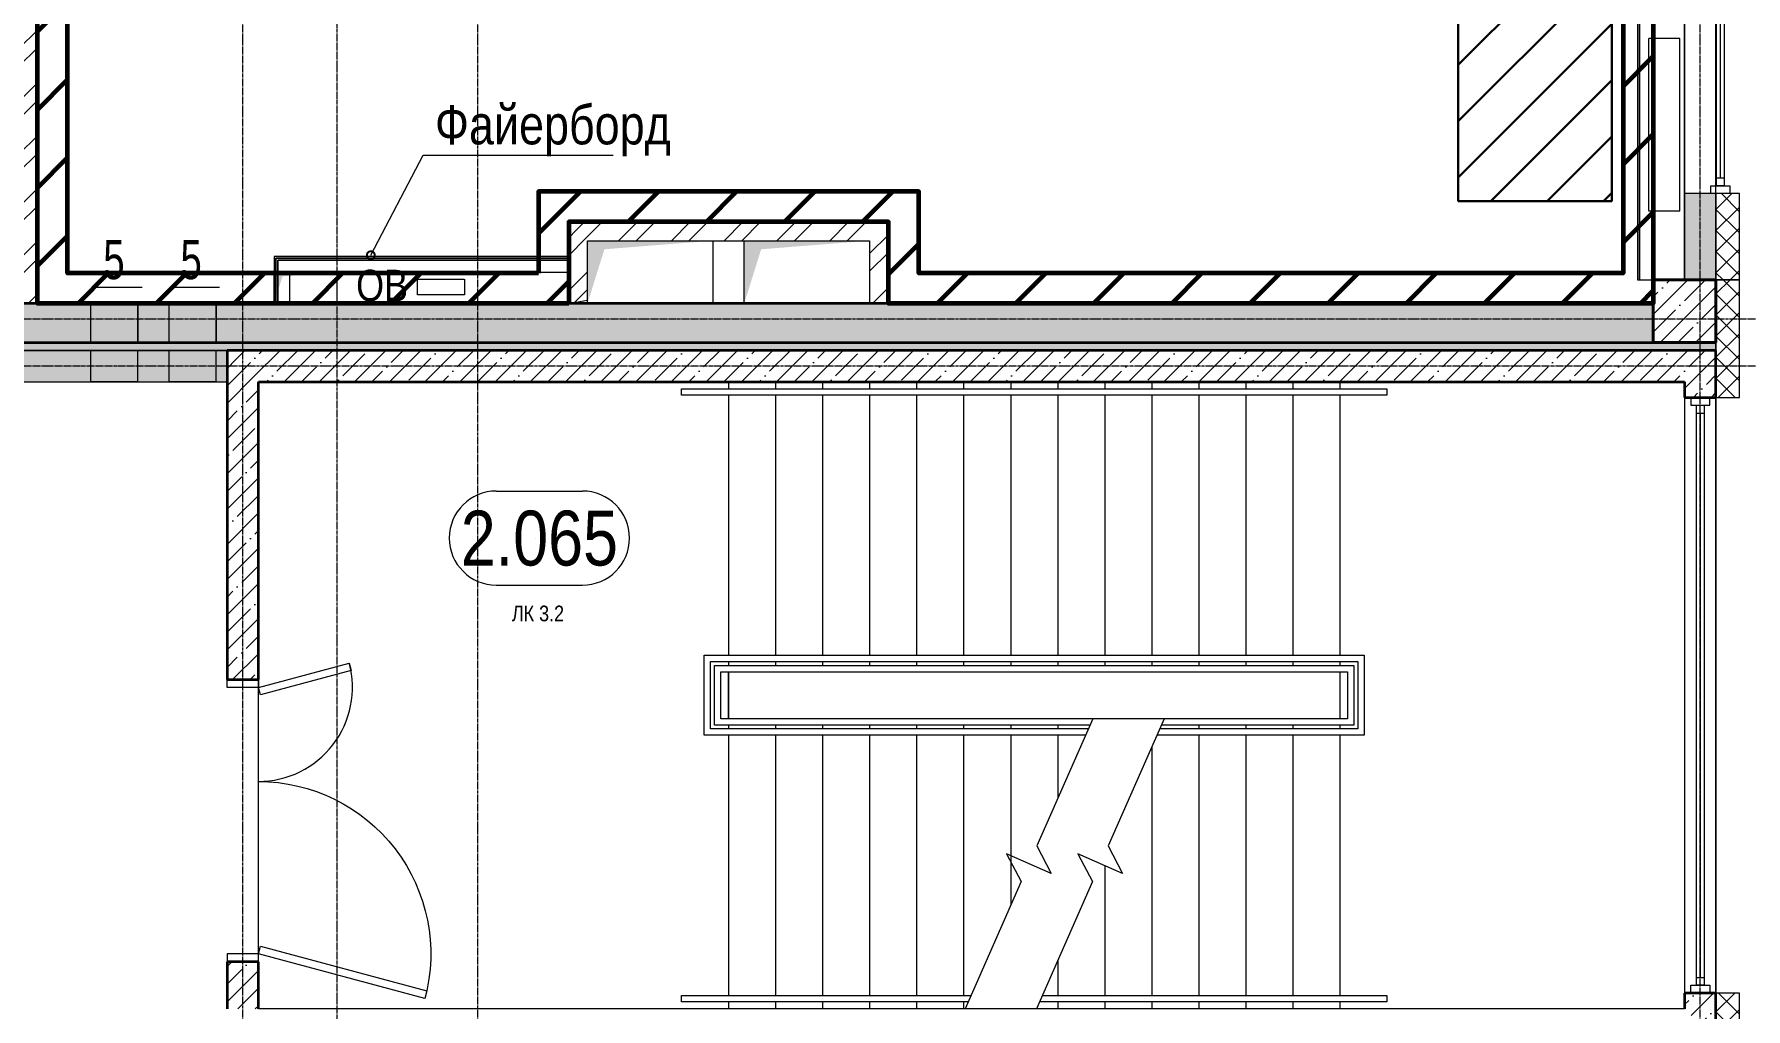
# Model space of a CAD drawing. Header units: millimetres. Extents: x -231292 to 573618, y -153144 to 564035.
# Drawn here: x 112853 to 123773, y 109630 to 115847 of the extents above; entities that cross this region are included whole.
import ezdxf
from ezdxf import colors
from ezdxf.entities.mleader import LeaderData, LeaderLine
from ezdxf.enums import TextEntityAlignment as Align
from ezdxf.math import Vec2, Vec3

# ---------------------------------------------------------------- set-up
doc = ezdxf.new("R2010")
doc.units = ezdxf.units.MM
doc.linetypes.add('CENTER2', pattern=[28.575, 19.05, -3.175, 3.175, -3.175])
doc.linetypes.add('HIDDEN2', pattern=[4.7625, 3.175, -1.5875])
doc.layers.get('0').update_dxf_attribs({"color": 250})
doc.layers.get('Defpoints').update_dxf_attribs({"color": 250})
for name, color, linetype, lineweight in [('10.1) Шпакл. Блок 5 8 вып', 3, 'Continuous', 60), ('10.3) строит. леса', 20, 'Continuous', 30), ('A-Wall-Open', 250, 'Continuous', 5), ('A-Wall_Материал_Газоблок_Контур', 250, 'Continuous', 0), ('АР_Area', 250, 'Continuous', 5), ('АР_Двери', 250, 'Continuous', 9), ('АР_Колонны', 250, 'Continuous', 35), ('АР_Окна', 250, 'Continuous', 5), ('АР_Отв. марка', 250, 'Continuous', 9), ('АР_Отопительные приборы', 250, 'HIDDEN2', 0), ('АР_Стены ЖБ', 250, 'Continuous', 35), ('АР_Стены кирпич', 250, 'Continuous', 20), ('АР_Стены ПЕНОблок', 250, 'Continuous', 20), ('АР_Стены_дефшов', 250, 'Continuous', 0), ('АР_Утеплитель', 250, 'Continuous', 0), ('АР_Ф_ЛК', 250, 'Continuous', 5), ('АР_Штриховка', 250, 'Continuous', 0), ('Зашивка радиаторов тип 2 (файерборд 2 слоя_керамогранит)', 250, 'Continuous', 0), ('Зашивка радиаторов тип 2.1 (файерборд 2 слоя_экран)', 250, 'Continuous', 0), ('КМ_Фахверки', 250, 'Continuous', 80), ('ОВ_Отопление', 250, 'Continuous', 0), ('ОВ_Шахты', 250, 'Continuous', 5), ('Размеры зашивки ГКЛ', 250, 'Continuous', 0), ('РД_Оси_100', 250, 'Continuous', 0), ('ЭОМ_отверстия', 250, 'Continuous', 5)]:
    doc.layers.add(name, color=color, linetype=linetype, lineweight=lineweight)
doc.layers.add('АР_Делит', color=250, linetype='Continuous', lineweight=0, plot=False)
doc.layers.add('РД_Витраж_проем', color=250, linetype='Continuous', lineweight=0, plot=False)
doc.styles.add('Arial0', font='arial.ttf')
doc.styles.add('style1', font='ARIALN.TTF')
pattern_1 = [(45, (8883.4, 13229.69), (-112.2532, 112.2532), []), (45, (8995.66, 13229.69), (-112.2532, 112.2532), [198.4375, -39.6875, 0, -39.6875])]
pattern_2 = [(45, (8883.4, 13229.69), (-112.2532, 112.2532), []), (45, (8995.66, 13229.69), (-112.2532, 112.2532), [198.4375, -39.6875, 0, -39.6875])]

# ---------------------------------------------------------------- blocks, each defined once
blk = doc.blocks.new('СОШ_2200_АР_ОСИ_М100_28.05.24')
at = {"layer": 'РД_Оси_100', "linetype": 'CENTER2'}
blk.add_line((114600, -6155), (114600, 139938.679), dxfattribs=at)
for points in [[(105300, -6155), (105300, 139938.679)], [(105900, 139938.679), (105900, -6155)], [(106800, -6155), (106800, 139938.679)], [(119910, 100950), (119410, 100800), (-5454.958, 100800), (-5954.958, 100950)], [(119910, 100350), (119410, 100500), (-5454.958, 100500), (-5954.958, 100350)]]:
    blk.add_lwpolyline(points, dxfattribs=at)
blk = doc.blocks.new('ЛК_4000х9100_2эт')
at = {"color": 5}
for points in [[(6900, 3915), (2700, 3915), (2700, 3955), (7200, 3955), (7200, 3915), (6900, 3915)], [(4529, 45), (2700, 45), (2700, 85), (4546, 85)], [(5001, 85), (7200, 85), (7200, 45), (4983, 45)]]:
    blk.add_lwpolyline(points, dxfattribs=at)
at = {"layer": 'АР_Делит'}
blk.add_lwpolyline([(0, 4000), (9100, 4000), (9100, 0), (0, 0)], close=True, dxfattribs=at)
at = {"layer": 'АР_Ф_ЛК', "color": 5}
for p, q in [((3000, 4000), (3000, 3955)), ((3300, 4000), (3300, 3955)), ((3600, 4000), (3600, 3955)), ((3900, 4000), (3900, 3955)), ((4200, 4000), (4200, 3955)), ((4500, 4000), (4500, 3955)), ((4800, 4000), (4800, 3955)), ((5100, 4000), (5100, 3955)), ((5400, 4000), (5400, 3955)), ((5700, 4000), (5700, 3955)), ((6000, 4000), (6000, 3955)), ((6300, 4000), (6300, 3955)), ((6600, 4000), (6600, 3955)), ((6900, 4000), (6900, 3955)), ((3000, 3915), (3000, 2255)), ((3300, 3915), (3300, 2255)), ((3600, 3915), (3600, 2255)), ((3900, 3915), (3900, 2255)), ((4200, 3915), (4200, 2255)), ((4500, 3915), (4500, 2255)), ((4800, 3915), (4800, 2255)), ((5100, 3915), (5100, 2255)), ((5400, 3915), (5400, 2255)), ((5700, 3915), (5700, 2255)), ((6000, 3915), (6000, 2255)), ((6300, 3915), (6300, 2255)), ((6600, 3915), (6600, 2255)), ((6900, 3915), (6900, 2255)), ((3000, 2215), (3000, 2190)), ((3300, 2215), (3300, 2190)), ((3600, 2215), (3600, 2190)), ((3900, 2215), (3900, 2190)), ((4200, 2215), (4200, 2190)), ((4500, 2215), (4500, 2190)), ((4800, 2215), (4800, 2190)), ((5100, 2215), (5100, 2190)), ((5400, 2215), (5400, 2190)), ((5700, 2215), (5700, 2190)), ((6000, 2215), (6000, 2190)), ((6300, 2215), (6300, 2190)), ((6600, 2215), (6600, 2190)), ((6900, 2215), (6900, 2190)), ((3000, 2150), (3000, 1850)), ((6900, 2150), (6900, 1850)), ((3000, 1810), (3000, 1785)), ((3300, 1810), (3300, 1785)), ((3600, 1810), (3600, 1785)), ((3900, 1810), (3900, 1785)), ((4200, 1810), (4200, 1785)), ((4500, 1810), (4500, 1785)), ((4800, 1810), (4800, 1785)), ((5100, 1810), (5100, 1785)), ((6000, 1810), (6000, 1785)), ((6300, 1810), (6300, 1785)), ((6600, 1810), (6600, 1785)), ((6900, 1810), (6900, 1785)), ((3000, 1745), (3000, 85)), ((3300, 1745), (3300, 85)), ((3600, 1745), (3600, 85)), ((3900, 1745), (3900, 85)), ((4200, 1745), (4200, 85)), ((4500, 1745), (4500, 85)), ((4800, 1745), (4800, 661)), ((5100, 1745), (5100, 1341)), ((5700, 1671), (5700, 85)), ((6000, 1745), (6000, 85)), ((6300, 1745), (6300, 85)), ((6600, 1745), (6600, 85)), ((6900, 1745), (6900, 85)), ((5400, 912), (5400, 85)), ((5100, 309), (5100, 85)), ((3000, 45), (3000, 0)), ((3300, 45), (3300, 0)), ((3600, 45), (3600, 0)), ((3900, 45), (3900, 0)), ((4200, 45), (4200, 0)), ((4500, 45), (4500, 0)), ((5100, 45), (5100, 0)), ((5400, 45), (5400, 0)), ((5700, 45), (5700, 0)), ((6000, 45), (6000, 0)), ((6300, 45), (6300, 0)), ((6600, 45), (6600, 0)), ((6900, 45), (6900, 0))]:
    blk.add_line(p, q, dxfattribs=at)
at = {"layer": 'АР_Ф_ЛК'}
for points in [[(6900, 3085, 0, 150, 0), (6434, 3085, 0, 0, 0), (3000, 3085, 0, 0, 0)], [(3000, 915, 0, 150, 0), (3466, 915, 0, 0, 0), (4800, 915, 0, 0, 0)], [(5522, 915, 0, 150, 0), (5988, 915, 0, 0, 0), (6900, 915, 0, 0, 0)]]:
    blk.add_lwpolyline(points, format="xyseb", dxfattribs=at)
at = {"layer": 'АР_Ф_ЛК', "color": 5}
for points in [[(5278, 1745), (2845, 1745), (2845, 2255), (7055, 2255), (7055, 1745), (5733, 1745)], [(5296, 1785), (2885, 1785), (2885, 2215), (7015, 2215), (7015, 1785), (5750, 1785)], [(5307, 1810), (2910, 1810), (2910, 2190), (6990, 2190), (6990, 1810), (5761, 1810)]]:
    blk.add_lwpolyline(points, dxfattribs=at)
for points in [[(2950, 2150), (6950, 2150), (6950, 1850), (2950, 1850)], [(3000, 2150), (6900, 2150), (6900, 1850), (3000, 1850)]]:
    blk.add_lwpolyline(points, close=True, dxfattribs=at)
at = {"layer": 'АР_Ф_ЛК', "lineweight": 0}
for points in [[(5324, 1850), (4967, 1039), (5059, 862), (4773, 988), (4866, 811), (4509, 0)], [(5779, 1850), (5422, 1039), (5514, 862), (5228, 988), (5321, 811), (4964, 0)]]:
    blk.add_lwpolyline(points, dxfattribs=at)
blk = doc.blocks.new('otv')
at = {"linetype": 'Continuous'}
blk.add_lwpolyline([(0, -1), (0, 0), (1, 0), (1, -1)], close=True, dxfattribs=at)
blk.add_solid([(0, -1), (0, 0), (0.135, -0.137), (1, 0)], dxfattribs=at)
blk = doc.blocks.new('_DotSmall')
at = {"color": 0, "linetype": 'ByBlock', "const_width": 0.5}
blk.add_lwpolyline([(-0.0625, 0, 1), (0.0625, 0, 1)], format="xyb", close=True, dxfattribs=at)
blk = doc.blocks.new('MOK-МаркаПом_овал_ареал')
for p, q in [((-2.75, 3), (2.75, 3)), ((-2.75, -3), (2.75, -3))]:
    blk.add_line(p, q)
for centre, radius, start, end in [((-2.75, 0), 3, 90, 270), ((2.75, 0), 3, 270, 90), ((-3.75, 0), 3.5, 0, 0.001)]:
    blk.add_arc(centre, radius, start, end)
at = {"color": 0, "style": 'style1'}
blk.add_attdef('АР-ПОМЕЩЕНИЕ:НОМЕР', text='', height=3.5, dxfattribs=at).set_placement((0, 0), align=Align.MIDDLE)
at = {"layer": 'Defpoints', "color": 2, "style": 'style1'}
blk.add_attdef('АР-ПОМЕЩЕНИЕ:НАИМЕНОВАНИЕ', text='', height=1, dxfattribs=at).set_placement((-0.09, -4.81), align=Align.MIDDLE)
blk = doc.blocks.new('MOK-МаркаПроема инж.')
blk.add_line((-1.33, -1.75), (1.8, -1.75))
at = {"color": 0, "style": 'Arial0', "width": 0.7}
blk.add_attdef('АР-ПРОЕМ:Коробка', text='', height=2.5, dxfattribs=at).set_placement((0, 0), align=Align.MIDDLE)

msp = doc.modelspace()

# ---------------------------------------------------------------- hatches: boundary and pattern name
at = {"layer": '10.1) Шпакл. Блок 5 8 вып'}
h = msp.add_hatch(dxfattribs=at)
h.set_pattern_fill('ANSI31', color=256, scale=111)
h.paths.add_polyline_path([(116070.387, 114322.702), (113066.419, 114322.702), (113066.419, 117036.587), (122990.387, 117036.587), (122990.387, 114322.702), (118496.419, 114322.702), (118496.419, 114842.702), (116070.387, 114842.702)], flags=16)
h.paths.add_polyline_path([(116263.403, 114129.686), (112873.403, 114129.686), (112873.403, 117229.603), (123183.403, 117229.603), (123183.403, 114129.686), (118303.403, 114129.686), (118303.403, 114649.686), (116263.403, 114649.686)])
at = {"layer": '10.3) строит. леса'}
h = msp.add_hatch(dxfattribs=at)
h.set_pattern_fill('ANSI31', color=256, scale=80)
h.set_pattern_definition([(45, (126138.54, 260661.33), (-179.60512, 179.60512), [])])
h.paths.add_polyline_path([(121938.85, 116782.211), (121938.85, 114782.211), (122918.85, 114782.211), (122918.85, 116782.211)])
at = {"layer": 'АР_Штриховка', "linetype": 'Continuous', "lineweight": 0}
h = msp.add_hatch(dxfattribs=at)
h.set_pattern_fill('AR-CONC', color=256, angle=-360, style=0)
h.set_pattern_definition([(50, (8883.4, 13229.69), (182.18467, -15.93909), [19.05, -209.55]), (355, (8883.4, 13229.69), (-35.24342, 191.05685), [15.24, -167.64058]), (100.45144, (8898.58, 13228.36), (146.94125, 175.11775), [16.19, -178.09024]), (46.1842, (8883.4, 13280.49), (271.07904, -42.04233), [28.575, -314.325]), (96.63556, (8906, 13276.98), (237.40413, 247.42612), [24.28502, -267.1356]), (351.18415, (8883.4, 13280.5), (237.40413, 247.42612), [22.85997, -251.45973]), (21, (8908.8, 13267.79), (151.61439, -102.2652), [19.05, -209.55]), (326, (8908.8, 13267.79), (61.80203, 184.18797), [15.24, -167.64]), (71.45144, (8921.44, 13259.26), (213.41642, 81.92277), [16.19, -178.08994]), (37.5, (8883.4, 13229.686), (3.088603, 84.55504), [0, -165.608, 0, -170.18, 0, -168.275]), (7.5, (8883.4, 13229.69), (66.819663, 100.180575), [0, -97.028, 0, -161.798, 0, -64.135]), (327.5, (8826.76, 13229.686), (135.590595, -5.728744), [0, -63.5, 0, -198.12, 0, -262.89]), (317.5, (8801.36, 13229.69), (148.12918, 25.42649), [0, -82.55, 0, -131.572, 0, -186.69])])
h.paths.add_polyline_path([(123583.403, 147629.686), (123383.403, 147629.686), (123383.403, 146829.686), (123583.403, 146829.686)], flags=0)
h.paths.add_polyline_path([(123583.403, 145329.686), (123383.403, 145329.686), (123383.403, 143829.686), (123583.403, 143829.686)], flags=0)
h.paths.add_polyline_path([(123583.403, 142329.686), (123383.403, 142329.686), (123383.403, 140829.686), (123583.403, 140829.686)], flags=0)
h.paths.add_polyline_path([(123583.403, 139329.686), (123383.403, 139329.686), (123383.403, 137829.686), (123583.403, 137829.686)], flags=0)
h.paths.add_polyline_path([(123583.403, 136329.686), (123383.403, 136329.686), (123383.403, 134829.686), (123583.403, 134829.686)], flags=0)
h.paths.add_polyline_path([(123583.403, 133329.686), (123383.403, 133329.686), (123383.403, 131829.686), (123583.403, 131829.686)], flags=0)
h.paths.add_polyline_path([(123583.403, 130329.686), (123383.403, 130329.686), (123383.403, 128829.686), (123583.403, 128829.686)], flags=0)
h.paths.add_polyline_path([(123583.403, 127329.686), (123383.403, 127329.686), (123383.403, 125829.686), (123583.403, 125829.686)], flags=0)
h.paths.add_polyline_path([(123583.403, 124329.686), (123383.403, 124329.686), (123383.403, 122829.686), (123583.403, 122829.686)], flags=0)
h.paths.add_polyline_path([(123583.403, 121329.686), (123383.403, 121329.686), (123383.403, 119829.686), (123583.403, 119829.686)], flags=0)
h.paths.add_polyline_path([(123583.403, 118329.686), (123383.403, 118329.686), (123383.403, 116929.686), (123583.403, 116929.686)], flags=0)
h.paths.add_polyline_path([(123583.403, 114829.686), (123383.403, 114829.686), (123383.403, 114279.686), (123583.403, 114279.686)], flags=0)
h = msp.add_hatch(dxfattribs=at)
h.set_pattern_fill('ANSI37', color=256, scale=30, angle=-360, style=0)
h.set_pattern_definition([(45, (8883.4, 13229.69), (-67.35192, 67.35192), []), (135, (8883.4, 13229.69), (-67.35192, -67.35192), [])])
h.paths.add_polyline_path([(123733.403, 147629.686), (123583.403, 147629.686), (123583.403, 146829.686), (123733.403, 146829.686)], flags=0)
h.paths.add_polyline_path([(123733.403, 145329.686), (123583.403, 145329.686), (123583.403, 143829.686), (123733.403, 143829.686)], flags=0)
h.paths.add_polyline_path([(123733.403, 142329.686), (123583.403, 142329.686), (123583.403, 140829.686), (123733.403, 140829.686)], flags=0)
h.paths.add_polyline_path([(123733.403, 139329.686), (123583.403, 139329.686), (123583.403, 137829.686), (123733.403, 137829.686)], flags=0)
h.paths.add_polyline_path([(123733.403, 136329.686), (123583.403, 136329.686), (123583.403, 134829.686), (123733.403, 134829.686)], flags=0)
h.paths.add_polyline_path([(123733.403, 133329.686), (123583.403, 133329.686), (123583.403, 131829.686), (123733.403, 131829.686)], flags=0)
h.paths.add_polyline_path([(123733.403, 130329.686), (123583.403, 130329.686), (123583.403, 128829.686), (123733.403, 128829.686)], flags=0)
h.paths.add_polyline_path([(123733.403, 127329.686), (123583.403, 127329.686), (123583.403, 125829.686), (123733.403, 125829.686)], flags=0)
h.paths.add_polyline_path([(123733.403, 124329.686), (123583.403, 124329.686), (123583.403, 122829.686), (123733.403, 122829.686)], flags=0)
h.paths.add_polyline_path([(123733.403, 121329.686), (123583.403, 121329.686), (123583.403, 119829.686), (123733.403, 119829.686)], flags=0)
h.paths.add_polyline_path([(123733.403, 118329.686), (123583.403, 118329.686), (123583.403, 116929.686), (123733.403, 116929.686)], flags=0)
h.paths.add_polyline_path([(123733.403, 114829.686), (123583.403, 114829.686), (123583.403, 114279.686), (123733.403, 114279.686)], flags=0)
h = msp.add_hatch(dxfattribs=at)
h.set_pattern_fill('ANSI32', color=256, scale=25, angle=-360, style=0)
h.set_pattern_definition([(45, (8883.4, 13229.69), (-168.3798, 168.3798), []), (45, (8995.66, 13229.69), (-168.3798, 168.3798), [])])
h.paths.add_polyline_path([(112873.403, 117229.603), (112753.403, 117229.603), (112753.403, 114129.686), (112873.403, 114129.686)], flags=0)
h = msp.add_hatch(dxfattribs=at)
h.set_pattern_fill('ANSI32', color=256, scale=25, style=0)
h.set_pattern_definition([(45, (8883.4, 13229.69), (-168.3798, 168.3798), []), (45, (8995.66, 13229.69), (-168.3798, 168.3798), [])])
h.paths.add_polyline_path([(116263.403, 114129.686), (116383.403, 114129.686), (116383.403, 114529.686), (116263.403, 114649.686)], flags=0)
h = msp.add_hatch(dxfattribs=at)
h.set_pattern_fill('ANSI32', color=256, scale=25, angle=-360, style=0)
h.set_pattern_definition([(45, (8883.4, 13229.69), (-168.3798, 168.3798), []), (45, (8995.66, 13229.69), (-168.3798, 168.3798), [])])
h.paths.add_polyline_path([(116263.403, 114649.686), (116383.403, 114529.686), (118183.403, 114529.686), (118303.403, 114649.686)], flags=0)
h = msp.add_hatch(dxfattribs=at)
h.set_pattern_fill('ANSI32', color=256, scale=25, angle=-360, style=0)
h.set_pattern_definition([(45, (8883.4, 13229.69), (-168.3798, 168.3798), []), (45, (8995.66, 13229.69), (-168.3798, 168.3798), [])])
h.paths.add_polyline_path([(118303.403, 114649.686), (118183.403, 114529.686), (118183.403, 114129.686), (118303.403, 114129.686)], flags=0)
at = {"layer": 'АР_Штриховка', "linetype": 'Continuous', "lineweight": 5}
h = msp.add_hatch(dxfattribs=at)
h.set_pattern_fill('ANSI35', color=256, scale=25, style=0)
h.set_pattern_definition(pattern_2)
h.paths.add_polyline_path([(123183.403, 113879.686), (123583.403, 113879.686), (123583.403, 114279.686), (123183.403, 114279.686)], flags=0)
at = {"layer": 'АР_Штриховка', "linetype": 'Continuous', "lineweight": 0}
h = msp.add_hatch(dxfattribs=at)
h.set_pattern_fill('ANSI37', color=256, scale=30, angle=-360, style=0)
h.set_pattern_definition([(45, (8883.4, 13229.69), (-67.35192, 67.35192), []), (135, (8883.4, 13229.69), (-67.35192, -67.35192), [])])
h.paths.add_polyline_path([(123733.379, 114279.687), (123583.379, 114279.686), (123583.383, 113529.686), (123733.383, 113529.687)], flags=0)
h.paths.add_polyline_path([(123733.401, 109729.687), (123583.401, 109729.686), (123583.403, 109429.686), (123733.403, 109429.687)], flags=0)
at = {"layer": 'АР_Штриховка', "linetype": 'Continuous', "lineweight": 5}
h = msp.add_hatch(dxfattribs=at)
h.set_pattern_fill('ANSI35', color=256, scale=25, style=0)
h.set_pattern_definition(pattern_1)
h.paths.add_polyline_path([(123183.403, 113879.686), (123183.403, 114129.686), (112633.403, 114129.686), (112633.403, 113879.686)], flags=0)
h.paths.add_polyline_path([(110833.403, 113879.686), (110833.403, 114129.686), (105509.447, 114129.686), (105509.447, 113879.686)], flags=0)
h.paths.add_polyline_path([(104409.447, 113879.686), (104409.447, 114129.686), (102749.186, 114129.686), (102749.186, 113879.686)], flags=0)
h.paths.add_polyline_path([(101649.186, 113879.686), (101649.186, 114129.686), (99793.403, 114129.686), (99793.403, 113879.686)], flags=0)
h.paths.add_polyline_path([(98883.403, 113879.686), (98883.403, 114129.686), (97133.403, 114129.686), (97133.403, 113879.686)], flags=0)
h.paths.add_polyline_path([(96033.403, 113879.686), (96033.403, 114129.686), (95583.403, 114129.686), (95583.403, 113879.686)], flags=0)
h.paths.add_polyline_path([(94483.403, 113879.686), (94483.403, 114129.686), (94013.403, 114129.686), (94013.403, 113879.686)], flags=0)
h.paths.add_polyline_path([(92913.403, 113879.686), (92913.403, 114129.686), (91133.403, 114129.686), (91133.403, 113879.686)], flags=0)
h.paths.add_polyline_path([(90033.403, 113879.686), (90033.403, 114129.686), (89465.258, 114129.686), (89465.258, 113879.686)], flags=0)
h.paths.add_polyline_path([(88555.258, 113879.686), (88555.258, 114129.686), (87713.403, 114129.686), (87713.403, 113879.686)], flags=0)
h.paths.add_polyline_path([(86803.403, 113879.686), (86803.403, 114129.686), (85133.403, 114129.686), (85133.403, 113879.686)], flags=0)
h.paths.add_polyline_path([(84033.403, 113879.686), (84033.403, 114129.686), (83483.403, 114129.686), (83483.403, 113879.686)], flags=0)
h.paths.add_polyline_path([(82383.403, 113879.686), (82383.403, 114129.686), (82313.208, 114129.686), (82313.208, 113879.686)], flags=0)
h.paths.add_polyline_path([(82313.208, 113879.686), (82313.208, 114129.686), (79263.403, 114129.686), (79263.403, 113879.686)], flags=0)
h.paths.add_polyline_path([(78163.403, 113879.686), (78163.403, 114129.686), (72633.403, 114129.686), (72633.403, 113879.686)], flags=0)
h.paths.add_polyline_path([(71533.403, 113879.686), (71533.403, 114129.686), (69803.403, 114129.686), (69803.403, 113879.686)], flags=0)
h.paths.add_polyline_path([(68703.403, 113879.686), (68703.403, 114129.686), (64383.403, 114129.686), (64383.403, 113879.686)], flags=0)
h.paths.add_polyline_path([(63283.403, 113879.686), (63283.403, 114129.686), (58103.403, 114129.686), (58103.403, 113879.686)], flags=0)
h.paths.add_polyline_path([(57003.403, 113879.686), (57003.403, 114129.686), (53713.399, 114129.686), (53713.399, 113879.686)], flags=0)
h.paths.add_polyline_path([(51493.399, 113879.686), (51493.399, 114129.686), (50533.403, 114129.686), (50533.403, 113879.686)], flags=0)
h.paths.add_polyline_path([(48733.403, 113879.686), (48733.403, 114129.686), (46683.403, 114129.686), (46683.403, 113879.686)], flags=0)
at = {"layer": 'АР_Штриховка', "linetype": 'Continuous', "lineweight": 0}
h = msp.add_hatch(dxfattribs=at)
h.set_pattern_fill('HONEY', color=256, scale=10, style=0)
h.set_pattern_definition([(360, (8883.403, 13229.686), (47.625, 27.4963064), [31.75, -63.5]), (120, (8883.403, 13229.686), (-47.625, 27.4963066), [31.75, -63.5]), (60, (8883.403, 13229.686), (1e-07, 54.992613), [-63.5, 31.75])])
h.paths.add_polyline_path([(46283.403, 113879.686), (46283.403, 113829.686), (48733.403, 113829.686), (48733.403, 113879.686)], flags=0)
h.paths.add_polyline_path([(50533.403, 113879.686), (50533.403, 113829.686), (51493.399, 113829.686), (51493.399, 113879.686)], flags=0)
h.paths.add_polyline_path([(53713.399, 113879.686), (53713.399, 113829.686), (54683.403, 113829.686), (54700.069, 113842.186), (54683.403, 113879.686)], flags=0)
h.paths.add_polyline_path([(54683.403, 113879.686), (54700.069, 113842.186), (54733.403, 113829.686), (57003.403, 113829.686), (57003.403, 113879.686)], flags=0)
h.paths.add_polyline_path([(58103.403, 113879.686), (58103.403, 113829.686), (63283.403, 113829.686), (63283.403, 113879.686)], flags=0)
h.paths.add_polyline_path([(64383.403, 113879.686), (64383.403, 113829.686), (68703.403, 113829.686), (68703.403, 113879.686)], flags=0)
h.paths.add_polyline_path([(69803.403, 113879.686), (69803.403, 113829.686), (71533.403, 113829.686), (71533.403, 113879.686)], flags=0)
h.paths.add_polyline_path([(72633.403, 113879.686), (72633.403, 113829.686), (78163.403, 113829.686), (78163.403, 113879.686)], flags=0)
h.paths.add_polyline_path([(79263.403, 113879.686), (79263.403, 113829.686), (82383.403, 113829.686), (82383.403, 113879.686)], flags=0)
h.paths.add_polyline_path([(83483.403, 113879.686), (83483.403, 113829.686), (84033.403, 113829.686), (84033.403, 113879.686)], flags=0)
h.paths.add_polyline_path([(85133.403, 113879.686), (85133.403, 113829.686), (86803.403, 113829.686), (86803.403, 113879.686)], flags=0)
h.paths.add_polyline_path([(87713.403, 113879.686), (87713.403, 113829.686), (88555.258, 113829.686), (88555.258, 113879.686)], flags=0)
h.paths.add_polyline_path([(89465.258, 113879.686), (89465.258, 113829.686), (90033.403, 113829.686), (90033.403, 113879.686)], flags=0)
h.paths.add_polyline_path([(91133.403, 113879.686), (91133.403, 113829.686), (92913.403, 113829.686), (92913.403, 113879.686)], flags=0)
h.paths.add_polyline_path([(94013.403, 113879.686), (94013.403, 113829.686), (94483.403, 113829.686), (94483.403, 113879.686)], flags=0)
h.paths.add_polyline_path([(95583.403, 113879.686), (95583.403, 113829.686), (96033.403, 113829.686), (96033.403, 113879.686)], flags=0)
h.paths.add_polyline_path([(97133.403, 113879.686), (97133.403, 113829.686), (98883.403, 113829.686), (98883.403, 113879.686)], flags=0)
h.paths.add_polyline_path([(99793.403, 113879.686), (99793.403, 113829.686), (101649.186, 113829.686), (101649.186, 113879.686)], flags=0)
h.paths.add_polyline_path([(102749.186, 113879.686), (102749.186, 113829.686), (104409.447, 113829.686), (104409.447, 113879.686)], flags=0)
h.paths.add_polyline_path([(105509.447, 113879.686), (105509.447, 113829.686), (110833.403, 113829.686), (110833.403, 113879.686)], flags=0)
h.paths.add_polyline_path([(112633.403, 113879.686), (112633.403, 113829.686), (123583.403, 113829.686), (123583.403, 113879.686)], flags=0)
h = msp.add_hatch(dxfattribs=at)
h.set_pattern_fill('AR-CONC', color=256, angle=45, style=0)
h.set_pattern_definition([(95, (8883.4, 13229.69), (140.09465, 117.55338), [19.05, -209.55]), (40, (8883.4, 13229.69), (-160.01845, 110.17673), [15.24, -167.64058]), (145.45144, (8895.08, 13239.48), (-19.9238, 227.7301), [16.19, -178.09024]), (91.1842, (8847.48, 13265.6), (221.41024, 161.9534), [28.575, -314.325]), (141.63556, (8865.93, 13279.1), (-7.0866, 342.82676), [24.285, -267.1356]), (36.18415, (8847.48, 13265.6), (-7.0866, 342.82676), [22.85997, -251.45973]), (66, (8874.42, 13274.59), (179.51998, 34.89515), [19.05, -209.55]), (11, (8874.42, 13274.59), (-86.53993, 173.9412), [15.24, -167.64]), (116.45145, (8889.38, 13277.5), (92.98005, 208.83634), [16.19, -178.08994]), (82.5, (8883.4, 13229.686), (-57.60547, 61.973414), [0, -165.608, 0, -170.18, 0, -168.275]), (52.5, (8883.4, 13229.69), (-23.58973, 118.087), [0, -97.028, 0, -161.798, 0, -64.135]), (12.5, (8843.35, 13189.634), (99.927863, 91.826196), [0, -63.5, 0, -198.12, 0, -262.89]), (2.5, (8825.39, 13171.67), (86.7639, 122.72239), [0, -82.55, 0, -131.572, 0, -186.69])])
h.paths.add_polyline_path([(114083.403, 113629.686), (114083.403, 113829.686), (112633.403, 113829.686), (112633.403, 113629.686)], flags=0)
h.paths.add_polyline_path([(110833.403, 113629.686), (110833.403, 113829.686), (107933.403, 113829.686), (107933.403, 113629.686)], flags=0)
at = {"layer": 'АР_Штриховка', "linetype": 'Continuous', "lineweight": 5}
h = msp.add_hatch(dxfattribs=at)
h.set_pattern_fill('ANSI35', color=256, scale=25, style=0)
h.set_pattern_definition(pattern_1)
h.paths.add_polyline_path([(114083.403, 109629.686), (114283.403, 109629.686), (114283.403, 109929.686), (114083.403, 109929.686)], flags=0)
h.paths.add_polyline_path([(114083.403, 111729.686), (114283.403, 111729.686), (114283.403, 113629.686), (114083.403, 113829.686)], flags=0)
h = msp.add_hatch(dxfattribs=at)
h.set_pattern_fill('ANSI35', color=256, scale=25, style=0)
h.set_pattern_definition(pattern_2)
h.paths.add_polyline_path([(114083.403, 113829.686), (114283.403, 113629.686), (123383.403, 113629.686), (123583.403, 113829.686)], flags=0)
h = msp.add_hatch(dxfattribs=at)
h.set_pattern_fill('ANSI35', color=256, scale=25, angle=-360, style=0)
h.set_pattern_definition(pattern_2)
h.paths.add_polyline_path([(123583.403, 113829.686), (123383.403, 113629.686), (123383.403, 113529.686), (123583.403, 113529.686)], flags=0)
h.paths.add_polyline_path([(123583.403, 109729.686), (123383.403, 109729.686), (123383.403, 109629.686), (123583.403, 109429.686)], flags=0)
at = {"layer": 'ЭОМ_отверстия', "linetype": 'Continuous', "lineweight": 5}
for points in [[(113514.6, 113879.686), (113514.6, 114129.686), (113364.6, 114004.686)], [(114014.945, 113879.686), (114014.945, 114129.686), (113864.945, 114004.686)], [(113214.6, 113879.686), (113514.6, 113879.686), (113364.6, 114004.686)], [(113714.945, 113879.686), (114014.945, 113879.686), (113864.945, 114004.686)], [(113514.6, 113629.686), (113514.6, 113829.686), (113364.6, 113729.686)], [(114014.6, 113629.686), (114014.6, 113829.686), (113864.6, 113729.686)], [(113214.6, 113629.686), (113514.6, 113629.686), (113364.6, 113729.686)], [(113714.6, 113629.686), (114014.6, 113629.686), (113864.6, 113729.686)]]:
    msp.add_hatch(color=256, dxfattribs=at).paths.add_polyline_path(points, flags=0)

# ---------------------------------------------------------------- linework, layer by layer
at = {"layer": '10.1) Шпакл. Блок 5 8 вып'}
msp.add_lwpolyline([(116263.403, 114129.686), (112873.403, 114129.686), (112873.403, 117229.603), (123183.403, 117229.603), (123183.403, 114129.686), (118303.403, 114129.686), (118303.403, 114649.686), (116263.403, 114649.686), (116263.403, 114129.686)], dxfattribs=at)
msp.add_lwpolyline([(116070.387, 114322.702), (113066.419, 114322.702), (113066.419, 117036.587), (122990.387, 117036.587), (122990.387, 114322.702), (118496.419, 114322.702), (118496.419, 114842.702), (116070.387, 114842.702)], close=True, dxfattribs=at)
at = {"layer": '10.3) строит. леса'}
msp.add_lwpolyline([(121938.85, 116782.211), (121938.85, 114782.211), (122918.85, 114782.211), (122918.85, 116782.211)], close=True, dxfattribs=at)
at = {"layer": 'A-Wall-Open', "linetype": 'Continuous', "lineweight": 5}
msp.add_line((123583.383, 113529.686), (123583.401, 109729.686), dxfattribs=at)
at = {"layer": 'A-Wall_Материал_Газоблок_Контур', "linetype": 'Continuous', "lineweight": 0}
msp.add_line((123383.403, 116929.686), (123383.403, 114829.686), dxfattribs=at)
at = {"layer": 'АР_Двери', "linetype": 'Continuous', "lineweight": 9}
for points in [[(114862.958, 111834.978), (114875.899, 111786.681), (114296.344, 111631.39), (114283.403, 111679.686)], [(114083.403, 111679.686), (114083.403, 111729.686), (114283.403, 111729.686), (114283.403, 111679.686)], [(114083.403, 109979.686), (114083.403, 109929.686), (114283.403, 109929.686), (114283.403, 109979.686)], [(114283.403, 109979.686), (114296.344, 110027.982), (115358.862, 109743.282), (115345.921, 109694.985)]]:
    msp.add_lwpolyline(points, close=True, dxfattribs=at)
msp.add_arc((114283.403, 111679.686), 600, 270, 15, dxfattribs=at)
at = {"layer": 'АР_Двери', "linetype": 'Continuous', "lineweight": 9, "extrusion": (0, 0, -1)}
msp.add_arc((-114283.403, 109979.686), 1100, 90, 195, dxfattribs=at)
at = {"layer": 'АР_Колонны', "linetype": 'HIDDEN2', "lineweight": 25}
for p, q in [((123183.403, 114279.686), (123583.403, 114279.686)), ((123183.403, 113879.686), (123183.403, 114279.686)), ((123583.403, 114279.686), (123583.403, 113879.686)), ((123583.403, 113879.686), (123183.403, 113879.686))]:
    msp.add_line(p, q, dxfattribs=at)
at = {"layer": 'АР_Колонны', "linetype": 'Continuous', "lineweight": 35}
for p, q in [((123183.403, 114279.686), (123583.403, 114279.686)), ((123183.403, 113879.686), (123183.403, 114279.686)), ((123583.403, 113879.686), (123583.403, 114279.686)), ((123183.403, 113879.686), (123583.403, 113879.686))]:
    msp.add_line(p, q, dxfattribs=at)
at = {"layer": 'АР_Окна', "linetype": 'Continuous', "lineweight": 5}
for p, q in [((123383.403, 116929.686), (123383.403, 114829.686)), ((123610.903, 116829.686), (123610.903, 114929.686)), ((123585.903, 114929.686), (123635.903, 114929.686)), ((123383.403, 113529.686), (123383.403, 109729.686)), ((123583.403, 113529.686), (123583.403, 109729.686)), ((123458.403, 113429.686), (123508.403, 113429.686)), ((123483.403, 113429.686), (123483.403, 109829.686)), ((123458.403, 109829.686), (123508.403, 109829.686))]:
    msp.add_line(p, q, dxfattribs=at)
for points in [[(123585.903, 116879.686), (123635.903, 116879.686), (123635.903, 114879.686), (123585.903, 114879.686)], [(123670.903, 114879.686), (123670.903, 114829.686), (123550.903, 114829.686), (123550.903, 114879.686)], [(123543.403, 113479.686), (123543.403, 113529.686), (123423.403, 113529.686), (123423.403, 113479.686)], [(123458.403, 113479.686), (123508.403, 113479.686), (123508.403, 109779.686), (123458.403, 109779.686)], [(123543.403, 109779.686), (123543.403, 109729.686), (123423.403, 109729.686), (123423.403, 109779.686)]]:
    msp.add_lwpolyline(points, close=True, dxfattribs=at)
at = {"layer": 'АР_Отопительные приборы'}
for points in [[(123353.403, 115820.228), (123153.403, 115820.228), (123153.403, 114720.228), (123353.403, 114720.228)], [(115597.919, 114183.287), (115297.919, 114183.287), (115297.919, 114283.287), (115597.919, 114283.287)]]:
    msp.add_lwpolyline(points, close=True, dxfattribs=at)
at = {"layer": 'АР_Стены ЖБ', "linetype": 'Continuous', "lineweight": 40}
for p, q in [((123583.403, 114279.686), (123183.403, 114279.686)), ((123183.403, 114279.686), (123183.403, 113879.686)), ((123583.403, 113879.686), (123583.403, 114279.686)), ((123183.403, 113879.686), (123583.403, 113879.686))]:
    msp.add_line(p, q, dxfattribs=at)
at = {"layer": 'АР_Стены ЖБ', "linetype": 'Continuous', "lineweight": 35}
for p, q in [((123183.403, 114129.686), (112633.403, 114129.686)), ((123183.403, 113879.686), (123183.403, 114129.686)), ((112633.403, 113879.686), (123183.403, 113879.686)), ((114083.403, 113829.686), (114083.403, 111729.686)), ((123583.403, 113829.686), (114083.403, 113829.686)), ((123583.403, 113529.686), (123583.403, 113829.686)), ((114283.403, 111729.686), (114283.403, 113629.686)), ((114283.403, 113629.686), (123383.403, 113629.686)), ((123383.403, 113629.686), (123383.403, 113529.686)), ((123383.403, 113529.686), (123583.403, 113529.686)), ((114083.403, 111729.686), (114283.403, 111729.686)), ((114283.403, 109929.686), (114083.403, 109929.686)), ((114083.403, 109929.686), (114083.403, 109629.686)), ((114283.403, 109629.686), (114283.403, 109929.686)), ((123583.403, 109729.686), (123383.403, 109729.686)), ((123383.403, 109729.686), (123383.403, 109629.686)), ((123583.403, 109429.686), (123583.403, 109729.686))]:
    msp.add_line(p, q, dxfattribs=at)
at = {"layer": 'АР_Стены ЖБ', "linetype": 'Continuous', "lineweight": 15}
for p, q in [((113214.6, 113879.686), (113214.6, 114129.686)), ((113514.6, 114129.686), (113514.6, 113879.686)), ((113714.945, 113879.686), (113714.945, 114129.686)), ((114014.945, 114129.686), (114014.945, 113879.686))]:
    msp.add_line(p, q, dxfattribs=at)
at = {"layer": 'АР_Стены кирпич', "linetype": 'Continuous', "lineweight": 20}
for p, q in [((112873.403, 114129.686), (112873.403, 117229.603)), ((116263.403, 114649.686), (116263.403, 114129.686)), ((118303.403, 114649.686), (116263.403, 114649.686)), ((118303.403, 114129.686), (118303.403, 114649.686)), ((116383.403, 114129.686), (116383.403, 114529.686)), ((116383.403, 114529.686), (118183.403, 114529.686)), ((118183.403, 114529.686), (118183.403, 114129.686)), ((112753.403, 114129.686), (112873.403, 114129.686)), ((116263.403, 114129.686), (116381.479, 114151.084)), ((118183.403, 114129.686), (118303.403, 114129.686))]:
    msp.add_line(p, q, dxfattribs=at)
at = {"layer": 'АР_Стены ПЕНОблок', "linetype": 'Continuous', "lineweight": 20}
for p, q in [((123583.403, 114829.686), (123383.403, 114829.686)), ((123383.403, 114829.686), (123383.403, 114279.686)), ((123583.403, 114279.686), (123583.403, 114829.686)), ((123383.403, 114279.686), (123583.403, 114279.686)), ((114083.403, 113829.686), (112633.403, 113829.686)), ((114083.403, 113629.686), (114083.403, 113829.686)), ((112633.403, 113629.686), (114083.403, 113629.686))]:
    msp.add_line(p, q, dxfattribs=at)
at = {"layer": 'АР_Стены_дефшов', "linetype": 'Continuous', "lineweight": 0}
for p, q in [((123583.403, 113879.686), (112633.403, 113879.686)), ((112633.403, 113829.686), (123583.403, 113829.686)), ((123583.403, 113829.686), (123583.403, 113879.686))]:
    msp.add_line(p, q, dxfattribs=at)
at = {"layer": 'АР_Утеплитель', "linetype": 'Continuous', "lineweight": 0}
for p, q in [((123733.403, 114829.686), (123583.403, 114829.686)), ((123583.403, 114829.686), (123583.403, 114279.686)), ((123733.403, 114279.686), (123733.403, 114829.686)), ((123733.379, 114279.687), (123583.379, 114279.686)), ((123583.379, 114279.686), (123583.383, 113529.686)), ((123583.403, 114279.686), (123733.403, 114279.686)), ((123733.383, 113529.687), (123733.379, 114279.687)), ((123583.383, 113529.686), (123733.383, 113529.687)), ((123733.401, 109729.687), (123583.401, 109729.686)), ((123583.401, 109729.686), (123583.403, 109429.686)), ((123733.403, 109429.687), (123733.401, 109729.687))]:
    msp.add_line(p, q, dxfattribs=at)
at = {"layer": 'Зашивка радиаторов тип 2 (файерборд 2 слоя_керамогранит)', "linetype": 'Continuous', "lineweight": 0}
for p, q in [((123083.403, 117079.686), (123083.403, 114279.686)), ((123095.903, 117079.686), (123095.903, 114279.686)), ((123095.903, 114279.686), (123095.903, 117079.686)), ((123383.403, 114279.686), (123383.403, 117079.686)), ((123083.403, 114279.686), (123383.403, 114279.686))]:
    msp.add_line(p, q, dxfattribs=at)
at = {"layer": 'Зашивка радиаторов тип 2.1 (файерборд 2 слоя_экран)', "linetype": 'Continuous', "lineweight": 0}
for p, q in [((114383.403, 114429.686), (114383.4, 114129.686)), ((116263.403, 114429.686), (114383.403, 114429.686)), ((114395.9, 114129.686), (114395.903, 114417.186)), ((114395.903, 114417.186), (114395.9, 114129.686)), ((114395.903, 114417.186), (116263.403, 114417.186)), ((116263.403, 114417.186), (114395.903, 114417.186)), ((114408.4, 114129.686), (114408.402, 114404.686)), ((114408.402, 114404.686), (114408.4, 114129.686)), ((114408.402, 114404.686), (116263.403, 114404.686)), ((116263.403, 114404.686), (114408.402, 114404.686)), ((116263.403, 114329.686), (116263.403, 114429.686)), ((114483.4, 114129.685), (114483.402, 114329.686)), ((114483.402, 114329.686), (116263.403, 114329.686)), ((114383.4, 114129.686), (114483.4, 114129.685))]:
    msp.add_line(p, q, dxfattribs=at)
at = {"layer": 'КМ_Фахверки', "lineweight": 5}
msp.add_lwpolyline([(79583.403, 81804.686), (103283.403, 81804.103), (103283.403, 13129.686), (123583.403, 13129.686), (123583.371, 148129.686), (81883.406, 148129.686), (81883.406, 142129.686), (46283.403, 142129.686), (46283.403, 113829.686), (8783.403, 113829.686), (8783.403, 26629.686), (36583.403, 26629.686), (36583.403, 39729.686), (29083.403, 39729.686), (29083.403, 81804.686), (54383.403, 81804.686), (54383.403, 13129.686), (92083.403, 13129.686), (92083.403, 26829.686), (74683.402, 26829.694), (74683.401, 81804.686), (79584.99, 81804.686)], dxfattribs=at)
at = {"layer": 'РД_Витраж_проем', "linetype": 'Continuous', "lineweight": 0}
msp.add_line((123583.401, 109729.686), (123583.383, 113529.686), dxfattribs=at)
at = {"layer": 'ЭОМ_отверстия', "linetype": 'Continuous', "lineweight": 9}
for p, q in [((113514.6, 114129.686), (113214.6, 114129.686)), ((113214.6, 113879.686), (113214.6, 114129.686)), ((113514.6, 113879.686), (113514.6, 114129.686)), ((114014.945, 114129.686), (113714.945, 114129.686)), ((113714.945, 113879.686), (113714.945, 114129.686)), ((114014.945, 113879.686), (114014.945, 114129.686)), ((113514.6, 113879.686), (113214.6, 113879.686)), ((113514.6, 113829.686), (113214.6, 113829.686)), ((113214.6, 113629.686), (113214.6, 113829.686)), ((113514.6, 113629.686), (113514.6, 113829.686)), ((114014.6, 113829.686), (113714.6, 113829.686)), ((113714.6, 113629.686), (113714.6, 113829.686)), ((114014.945, 113879.686), (113714.945, 113879.686)), ((114014.6, 113629.686), (114014.6, 113829.686)), ((113514.6, 113629.686), (113214.6, 113629.686)), ((114014.6, 113629.686), (113714.6, 113629.686))]:
    msp.add_line(p, q, dxfattribs=at)

# ---------------------------------------------------------------- block references
at = {"layer": 'АР_Area', "linetype": 'Continuous', "lineweight": 5, "xscale": 100, "yscale": 100, "zscale": 100}
msp.add_blockref('MOK-МаркаПом_овал_ареал', (116076.398, 112632.568), dxfattribs=at).add_auto_attribs({'АР-ПОМЕЩЕНИЕ:НОМЕР': '2.065', 'АР-ПОМЕЩЕНИЕ:НАИМЕНОВАНИЕ': 'ЛК 3.2'})
at = {"layer": 'АР_Отв. марка', "linetype": 'Continuous', "lineweight": 9, "xscale": 100, "yscale": 100, "zscale": 100}
for p in [(113362.044, 114407.427, 580), (113854.539, 114407.427, 580)]:
    msp.add_blockref('MOK-МаркаПроема инж.', p, dxfattribs=at).add_auto_attribs({'АР-ПРОЕМ:Коробка': '5'})
at = {"layer": 'АР_Ф_ЛК'}
msp.add_blockref('ЛК_4000х9100_2эт', (114283.403, 109629.686), dxfattribs=at)
at = {"layer": 'ОВ_Отопление', "xscale": 400, "yscale": 200}
msp.add_blockref('otv', (114383.4, 114329.686), dxfattribs=at)
at = {"layer": 'ОВ_Шахты', "xscale": 800, "yscale": 400}
for p in [(116383.403, 114529.686), (117383.403, 114529.686)]:
    msp.add_blockref('otv', p, dxfattribs=at)
at = {"layer": 'РД_Оси_100'}
msp.add_blockref('СОШ_2200_АР_ОСИ_М100_28.05.24', (8883.403, 13229.686), dxfattribs=at)

# ---------------------------------------------------------------- texts
at = {"layer": 'ОВ_Отопление', "insert": (115072.648, 114242.408), "char_height": 200, "width": 590.00022, "attachment_point": 5, "style": 'style1'}
msp.add_mtext('ОВ', dxfattribs=at)

# ---------------------------------------------------------------- leaders
at = {"layer": 'Размеры зашивки ГКЛ'}
ml = msp.add_multileader_mtext('Standard', dxfattribs=at)
ml.set_content('\\pxsm1;Файерборд', color=256, style='style1')
ml.set_leader_properties(color=256, linetype='ByLayer', lineweight=9)
ml.set_arrow_properties(name='DOTSMALL')
ml.build(insert=Vec2(0, 0))
ml.multileader.update_dxf_attribs({"text_left_attachment_type": 6, "text_right_attachment_type": 6, "text_bottom_attachment_type": 10, "dogleg_length": 25, "arrow_head_size": 100})
ctx = ml.context
ctx.base_point, ctx.char_height, ctx.arrow_head_size, ctx.landing_gap_size, ctx.plane_origin = Vec3(115359.755, 115074.695), 250, 100, 50, Vec3(106323.853, 122202.766)
ctx.left_attachment, ctx.right_attachment, ctx.top_attachment = 6, 6, 10
notes = []
notes.append((ctx, [(0, (1, 1, 0), (115334.755, 115074.695), (1, 0), 25, [(0, [(115000.777, 114437.317)], 0, [])])]))
ctx.mtext.insert, ctx.mtext.width, ctx.mtext.defined_height, ctx.mtext.line_spacing_factor, ctx.mtext.flow_direction = Vec3(115409.755, 115394.102), 1126.26794, 600, 0.3, 5
for ctx, leaders in notes:
    for number, flags, end, landing, length, lines in leaders:
        leader = LeaderData()
        leader.index, (leader.has_last_leader_line, leader.has_dogleg_vector, leader.attachment_direction) = number, flags
        leader.last_leader_point, leader.dogleg_vector, leader.dogleg_length = Vec3(end), Vec3(landing), length
        for number, points, colour, breaks in lines:
            line = LeaderLine()
            line.index, line.vertices, line.color, line.breaks = number, Vec3.list(points), colors.encode_raw_color(colour), breaks
            leader.lines.append(line)
        ctx.leaders.append(leader)

doc.saveas('drawing.dxf')
